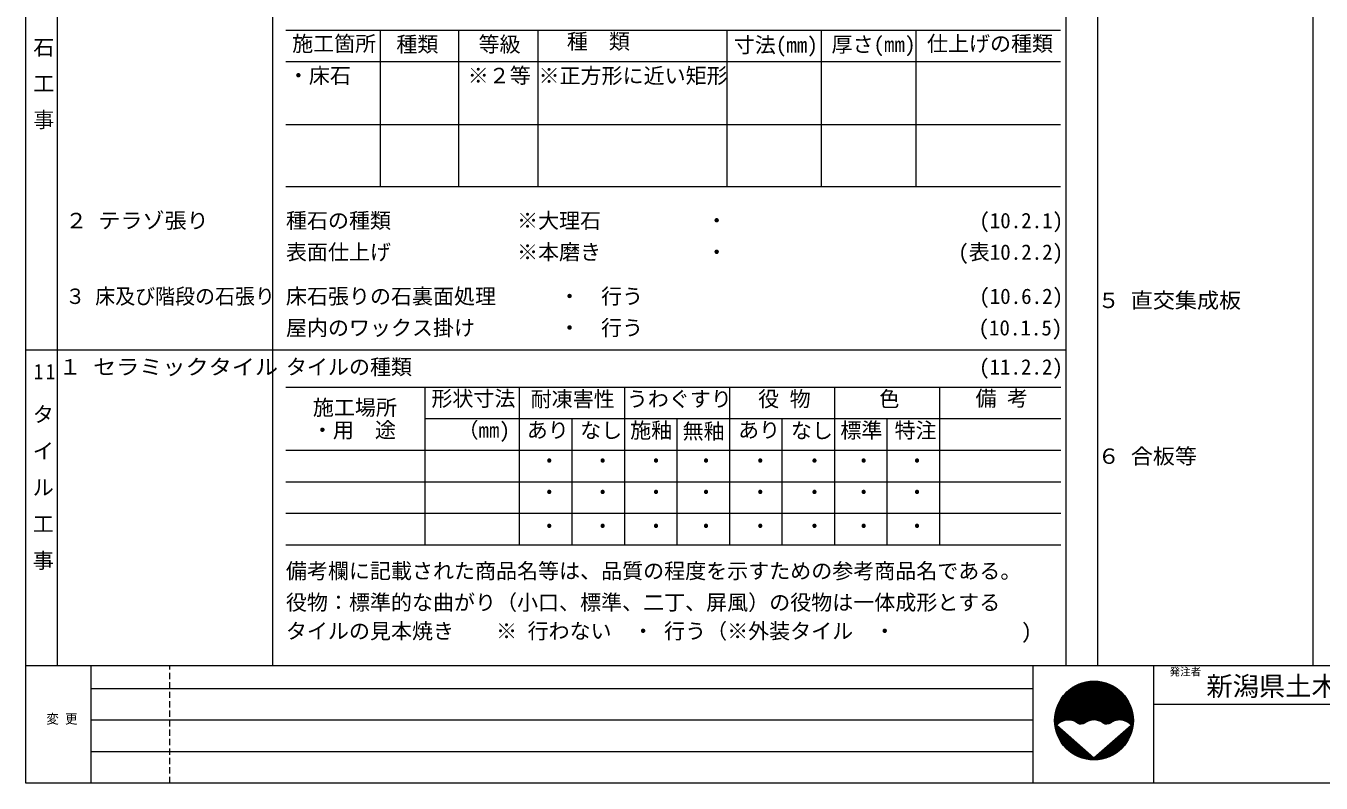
# Model space of a CAD drawing. Units: millimetres on the paper. Extents: x -395 to 397, y -284 to 286.
# Drawn here: x -394.6 to -148, y -283.7 to -139.5 of the extents above; entities that cross this region are included whole.
import ezdxf
from ezdxf.enums import TextEntityAlignment as Align

# ---------------------------------------------------------------- set-up
doc = ezdxf.new("R2010")
doc.units = ezdxf.units.MM
doc.linetypes.add('DASHED1', pattern=[1.8, 1.2, -0.6])
for name, color, linetype, lineweight in [('0-1', 4, 'Continuous', 9), ('0-2_文字', 7, 'Continuous', 9), ('0-F_ﾀｲﾄﾙ', 5, 'Continuous', 9)]:
    doc.layers.add(name, color=color, linetype=linetype, lineweight=lineweight)
doc.styles.add('@ＭＳ ゴシック', font='')
doc.styles.add('ＭＳ ゴシック', font='')
doc.styles.get('@ＭＳ ゴシック').set_extended_font_data('@MS Gothic')
doc.styles.get('ＭＳ ゴシック').set_extended_font_data('MS Gothic')

msp = doc.modelspace()

# ---------------------------------------------------------------- linework, layer by layer
at = {"layer": '0-1'}
for p, q in [((-388.631, -261.265), (-388.631, 286.235)), ((-347.631, -261.265), (-347.631, 286.235)), ((-190.631, 286.235), (-190.631, -261.265)), ((-149.631, 286.235), (-149.631, -261.265)), ((-345.131, -140.343), (-197.652, -140.343)), ((-327.131, -170.141), (-327.131, -140.343)), ((-312.196, -170.141), (-312.196, -140.343)), ((-297.131, -170.141), (-297.131, -140.343)), ((-261.131, -170.141), (-261.131, -140.343)), ((-243.131, -170.141), (-243.131, -140.343)), ((-225.131, -170.141), (-225.131, -140.343)), ((-345.131, -146.343), (-197.652, -146.343)), ((-345.131, -158.343), (-197.652, -158.343)), ((-345.131, -170.141), (-197.652, -170.141)), ((-394.631, -201.203), (-196.631, -201.203)), ((-345.131, -208.303), (-197.567, -208.303)), ((-318.631, -238.303), (-318.631, -208.303)), ((-300.631, -238.303), (-300.631, -208.303)), ((-280.631, -238.303), (-280.631, -208.303)), ((-260.631, -238.303), (-260.631, -208.303)), ((-240.631, -238.303), (-240.631, -208.303)), ((-220.631, -238.303), (-220.631, -208.303)), ((-318.63, -214.304), (-197.566, -214.304)), ((-290.631, -238.303), (-290.631, -214.303)), ((-270.631, -238.303), (-270.631, -214.303)), ((-250.631, -238.303), (-250.631, -214.303)), ((-230.631, -238.303), (-230.631, -214.303)), ((-345.131, -220.303), (-197.567, -220.303)), ((-345.131, -226.303), (-197.567, -226.303)), ((-345.131, -232.303), (-197.567, -232.303)), ((-345.131, -238.303), (-197.567, -238.303))]:
    msp.add_line(p, q, dxfattribs=at)
at = {"layer": '0-2_文字'}
msp.add_line((-196.631, 286.235), (-196.631, -261.265), dxfattribs=at)
at = {"layer": '0-F_ﾀｲﾄﾙ', "color": 7}
for p, q in [((-394.631, -283.681), (-394.631, 286.235)), ((-394.631, -261.265), (397.369, -261.265)), ((-394.631, -261.265), (397.369, -261.265)), ((-382.231, -283.681), (-382.231, -261.265)), ((-202.881, -283.681), (-202.881, -261.265)), ((-179.881, -283.681), (-179.881, -261.265)), ((-382.231, -265.665), (-202.881, -265.665)), ((-179.881, -268.665), (-3.131, -268.665)), ((-382.231, -271.665), (-202.881, -271.665)), ((-382.231, -277.665), (-202.881, -277.665)), ((397.369, -283.681), (-394.631, -283.681))]:
    msp.add_line(p, q, dxfattribs=at)
at = {"layer": '0-F_ﾀｲﾄﾙ', "color": 7, "linetype": 'DASHED1'}
msp.add_line((-367.231, -283.681), (-367.231, -261.265), dxfattribs=at)
at = {"layer": '0-F_ﾀｲﾄﾙ'}
for p, q in [((-198.781, -271.774), (-191.272, -264.265)), ((-198.779, -271.914), (-191.132, -264.266)), ((-198.779, -271.631), (-191.414, -264.266)), ((-198.775, -272.051), (-190.994, -264.27)), ((-198.775, -271.486), (-191.56, -264.27)), ((-198.769, -272.186), (-190.859, -264.277)), ((-198.768, -271.337), (-191.708, -264.277)), ((-198.76, -272.319), (-190.727, -264.285)), ((-198.758, -271.186), (-191.86, -264.287)), ((-198.749, -272.45), (-190.596, -264.296)), ((-198.745, -271.031), (-192.015, -264.301)), ((-198.736, -272.578), (-190.468, -264.309)), ((-198.727, -270.872), (-192.174, -264.318)), ((-198.721, -272.705), (-190.341, -264.324)), ((-198.706, -270.709), (-192.336, -264.34)), ((-198.705, -272.829), (-190.216, -264.341)), ((-198.686, -272.952), (-190.094, -264.36)), ((-198.68, -270.542), (-192.504, -264.365)), ((-198.65, -270.37), (-192.675, -264.396)), ((-198.614, -270.193), (-192.853, -264.432)), ((-198.572, -270.01), (-193.036, -264.473)), ((-198.524, -269.82), (-193.225, -264.522)), ((-198.468, -269.623), (-193.423, -264.577)), ((-198.403, -269.417), (-193.629, -264.642)), ((-198.328, -269.2), (-193.845, -264.717)), ((-198.241, -268.971), (-194.074, -264.805)), ((-198.138, -268.727), (-194.319, -264.908)), ((-198.014, -268.461), (-194.584, -265.032)), ((-197.862, -268.168), (-194.878, -265.184)), ((-197.679, -272.087), (-189.973, -264.38)), ((-197.666, -267.83), (-195.215, -265.38)), ((-197.387, -267.41), (-195.636, -265.659)), ((-197.381, -271.93), (-189.853, -264.402)), ((-197.144, -271.834), (-189.736, -264.426)), ((-196.938, -271.77), (-189.62, -264.451)), ((-196.753, -271.726), (-189.505, -264.478)), ((-196.582, -271.697), (-189.392, -264.507)), ((-196.422, -271.678), (-189.281, -264.537)), ((-196.272, -271.669), (-189.171, -264.568)), ((-196.129, -271.668), (-189.062, -264.601)), ((-195.993, -271.673), (-188.955, -264.635)), ((-195.862, -271.684), (-188.849, -264.67)), ((-195.737, -271.7), (-188.744, -264.707)), ((-195.616, -271.721), (-188.641, -264.745)), ((-195.5, -271.745), (-188.538, -264.784)), ((-195.387, -271.774), (-188.437, -264.825)), ((-195.278, -271.807), (-188.338, -264.866)), ((-195.173, -271.843), (-188.239, -264.909)), ((-195.071, -271.882), (-188.142, -264.953)), ((-194.972, -271.925), (-188.046, -264.999)), ((-194.875, -271.97), (-187.95, -265.045)), ((-194.782, -272.018), (-187.856, -265.092)), ((-194.692, -272.069), (-187.764, -265.141)), ((-194.604, -272.122), (-187.672, -265.19)), ((-194.519, -272.179), (-187.581, -265.241)), ((-194.432, -272.234), (-187.491, -265.293)), ((-194.34, -272.283), (-187.403, -265.345)), ((-194.242, -272.326), (-187.315, -265.399)), ((-194.137, -272.363), (-187.228, -265.454)), ((-194.025, -272.393), (-187.143, -265.51)), ((-193.905, -272.413), (-187.058, -265.567)), ((-193.774, -272.424), (-186.974, -265.624)), ((-193.63, -272.422), (-186.892, -265.683)), ((-193.468, -272.401), (-186.81, -265.743)), ((-193.277, -272.351), (-186.729, -265.804)), ((-193.017, -272.233), (-186.65, -265.865)), ((-192.652, -272.009), (-186.571, -265.928)), ((-192.386, -271.884), (-186.493, -265.992)), ((-192.164, -271.804), (-186.416, -266.056)), ((-191.968, -271.749), (-186.34, -266.122)), ((-191.789, -271.712), (-186.266, -266.188)), ((-191.623, -271.688), (-186.192, -266.256)), ((-196.729, -266.611), (-196.435, -266.317)), ((-191.468, -271.674), (-186.119, -266.324)), ((-191.321, -271.668), (-186.046, -266.393)), ((-191.181, -271.669), (-185.975, -266.464)), ((-191.047, -271.677), (-185.905, -266.535)), ((-190.919, -271.69), (-185.836, -266.607)), ((-190.795, -271.708), (-185.767, -266.68)), ((-190.676, -271.731), (-185.7, -266.754)), ((-190.562, -271.757), (-185.634, -266.829)), ((-190.451, -271.788), (-185.568, -266.905)), ((-190.343, -271.822), (-185.504, -266.982)), ((-190.239, -271.859), (-185.44, -267.06)), ((-190.138, -271.9), (-185.377, -267.139)), ((-190.041, -271.943), (-185.316, -267.218)), ((-189.946, -271.99), (-185.255, -267.299)), ((-189.854, -272.039), (-185.195, -267.381)), ((-189.764, -272.091), (-185.137, -267.464)), ((-189.678, -272.146), (-185.079, -267.547)), ((-189.593, -272.203), (-185.022, -267.632)), ((-189.504, -272.255), (-184.966, -267.718)), ((-189.41, -272.302), (-184.912, -267.804)), ((-189.309, -272.343), (-184.858, -267.892)), ((-189.201, -272.377), (-184.805, -267.981)), ((-189.086, -272.403), (-184.754, -268.071)), ((-188.961, -272.419), (-184.703, -268.161)), ((-188.825, -272.425), (-184.654, -268.253)), ((-188.675, -272.416), (-184.605, -268.346)), ((-188.502, -272.385), (-184.558, -268.44)), ((-188.291, -272.315), (-184.512, -268.536)), ((-187.957, -272.122), (-184.466, -268.632)), ((-187.642, -271.949), (-184.422, -268.729)), ((-187.398, -271.847), (-184.38, -268.828)), ((-187.189, -271.779), (-184.338, -268.928)), ((-187.001, -271.732), (-184.298, -269.029)), ((-186.828, -271.7), (-184.258, -269.131)), ((-186.667, -271.681), (-184.22, -269.234)), ((-186.515, -271.67), (-184.184, -269.339)), ((-186.371, -271.668), (-184.148, -269.445)), ((-186.234, -271.672), (-184.114, -269.553)), ((-186.102, -271.682), (-184.082, -269.661)), ((-185.976, -271.697), (-184.05, -269.771)), ((-185.855, -271.717), (-184.021, -269.883)), ((-185.737, -271.741), (-183.992, -269.996)), ((-185.624, -271.77), (-183.965, -270.111)), ((-185.515, -271.802), (-183.94, -270.227)), ((-185.409, -271.837), (-183.916, -270.345)), ((-185.306, -271.876), (-183.894, -270.464)), ((-185.207, -271.918), (-183.874, -270.585)), ((-185.11, -271.963), (-183.855, -270.708)), ((-185.017, -272.01), (-183.839, -270.833)), ((-184.926, -272.061), (-183.824, -270.959)), ((-184.837, -272.114), (-183.811, -271.088)), ((-184.752, -272.17), (-183.801, -271.219)), ((-198.666, -273.073), (-198.318, -272.725)), ((-198.644, -273.192), (-198.242, -272.791)), ((-198.62, -273.31), (-198.167, -272.857)), ((-198.594, -273.426), (-198.091, -272.923)), ((-198.567, -273.54), (-198.015, -272.988)), ((-198.539, -273.653), (-197.94, -273.054)), ((-198.509, -273.765), (-197.864, -273.12)), ((-198.478, -273.875), (-197.788, -273.186)), ((-198.445, -273.984), (-197.713, -273.251)), ((-198.411, -274.091), (-197.637, -273.317)), ((-198.375, -274.197), (-197.561, -273.383)), ((-198.339, -274.302), (-197.486, -273.449)), ((-198.301, -274.405), (-197.41, -273.515)), ((-198.261, -274.507), (-197.334, -273.58)), ((-198.221, -274.608), (-197.259, -273.646)), ((-198.179, -274.708), (-197.183, -273.712)), ((-190.844, -279.252), (-184.809, -273.217)), ((-190.692, -279.242), (-183.804, -272.353)), ((-190.537, -279.228), (-183.818, -272.508)), ((-190.378, -279.211), (-183.835, -272.667)), ((-190.215, -279.189), (-183.857, -272.83)), ((-190.048, -279.163), (-183.883, -272.998)), ((-189.876, -279.132), (-183.913, -273.17)), ((-189.698, -279.096), (-183.949, -273.347)), ((-189.515, -279.054), (-183.991, -273.531)), ((-184.669, -272.228), (-183.792, -271.352)), ((-184.588, -272.289), (-183.786, -271.487)), ((-184.51, -272.352), (-183.782, -271.624)), ((-184.434, -272.418), (-183.781, -271.764)), ((-184.361, -272.486), (-183.782, -271.907)), ((-184.29, -272.557), (-183.786, -272.053)), ((-184.222, -272.63), (-183.793, -272.201)), ((-198.136, -274.806), (-197.108, -273.778)), ((-198.092, -274.904), (-197.032, -273.843)), ((-198.047, -275), (-196.956, -273.909)), ((-198.001, -275.095), (-196.881, -273.975)), ((-197.953, -275.189), (-196.805, -274.041)), ((-197.905, -275.282), (-196.729, -274.107)), ((-197.855, -275.374), (-196.654, -274.172)), ((-197.805, -275.465), (-196.578, -274.238)), ((-197.753, -275.554), (-196.502, -274.304)), ((-197.7, -275.643), (-196.427, -274.37)), ((-197.646, -275.731), (-196.351, -274.435)), ((-197.592, -275.817), (-196.276, -274.501)), ((-197.536, -275.903), (-196.2, -274.567)), ((-197.479, -275.988), (-196.124, -274.633)), ((-197.421, -276.071), (-196.049, -274.699)), ((-197.362, -276.154), (-195.973, -274.764)), ((-197.303, -276.235), (-195.897, -274.83)), ((-197.242, -276.316), (-195.822, -274.896)), ((-197.18, -276.396), (-195.746, -274.962)), ((-197.118, -276.475), (-195.67, -275.028)), ((-197.054, -276.552), (-195.595, -275.093)), ((-196.989, -276.629), (-195.519, -275.159)), ((-196.924, -276.705), (-195.443, -275.225)), ((-196.857, -276.78), (-195.368, -275.291)), ((-196.79, -276.854), (-195.292, -275.356)), ((-196.721, -276.927), (-195.217, -275.422)), ((-196.652, -276.999), (-195.141, -275.488)), ((-196.582, -277.07), (-195.065, -275.554)), ((-196.511, -277.141), (-194.99, -275.62)), ((-196.438, -277.21), (-194.914, -275.685)), ((-196.365, -277.278), (-194.838, -275.751)), ((-196.291, -277.346), (-194.763, -275.817)), ((-196.216, -277.412), (-194.687, -275.883)), ((-196.14, -277.477), (-194.611, -275.948)), ((-196.064, -277.542), (-194.536, -276.014)), ((-195.986, -277.606), (-194.46, -276.08)), ((-195.907, -277.668), (-194.384, -276.146)), ((-191.281, -279.265), (-188.064, -276.047)), ((-191.138, -279.264), (-186.979, -275.104)), ((-190.993, -279.259), (-185.894, -274.161)), ((-189.325, -279.005), (-184.04, -273.721)), ((-189.127, -278.949), (-184.096, -273.919)), ((-188.92, -278.884), (-184.162, -274.125)), ((-188.703, -278.808), (-184.237, -274.343)), ((-188.473, -278.72), (-184.326, -274.572)), ((-188.227, -278.615), (-184.43, -274.818)), ((-187.961, -278.49), (-184.555, -275.085)), ((-187.665, -278.336), (-184.709, -275.38)), ((-187.325, -278.137), (-184.909, -275.721)), ((-186.897, -277.85), (-185.195, -276.149)), ((-195.827, -277.73), (-194.309, -276.212)), ((-195.746, -277.79), (-194.233, -276.277)), ((-195.665, -277.85), (-194.158, -276.343)), ((-195.582, -277.909), (-194.082, -276.409)), ((-195.498, -277.967), (-194.006, -276.475)), ((-195.414, -278.023), (-193.931, -276.54)), ((-195.328, -278.079), (-193.855, -276.606)), ((-195.241, -278.134), (-193.779, -276.672)), ((-195.154, -278.188), (-193.704, -276.738)), ((-195.065, -278.24), (-193.628, -276.804)), ((-194.975, -278.292), (-193.552, -276.869)), ((-194.884, -278.343), (-193.477, -276.935)), ((-194.792, -278.392), (-193.401, -277.001)), ((-194.699, -278.441), (-193.326, -277.067)), ((-194.605, -278.488), (-193.25, -277.132)), ((-194.51, -278.534), (-193.174, -277.198)), ((-194.414, -278.579), (-193.099, -277.264)), ((-194.316, -278.623), (-193.023, -277.33)), ((-194.218, -278.666), (-192.947, -277.396)), ((-194.118, -278.708), (-192.872, -277.461)), ((-194.017, -278.748), (-192.796, -277.527)), ((-193.915, -278.787), (-192.72, -277.593)), ((-193.811, -278.825), (-192.645, -277.659)), ((-193.706, -278.862), (-192.569, -277.724)), ((-193.6, -278.897), (-192.493, -277.79)), ((-193.493, -278.931), (-192.418, -277.856)), ((-193.384, -278.964), (-192.342, -277.922)), ((-193.274, -278.995), (-192.267, -277.988)), ((-193.163, -279.025), (-192.191, -278.053)), ((-193.05, -279.053), (-192.115, -278.119)), ((-192.935, -279.08), (-192.04, -278.185)), ((-192.819, -279.106), (-191.964, -278.251)), ((-192.701, -279.129), (-191.888, -278.316)), ((-192.582, -279.151), (-191.813, -278.382)), ((-192.461, -279.172), (-191.737, -278.448)), ((-192.338, -279.19), (-191.661, -278.514)), ((-192.213, -279.207), (-191.586, -278.58)), ((-192.086, -279.222), (-191.51, -278.645)), ((-191.559, -279.26), (-190.233, -277.934)), ((-191.421, -279.264), (-189.148, -276.991)), ((-191.958, -279.234), (-191.434, -278.711)), ((-191.827, -279.245), (-191.359, -278.777)), ((-191.694, -279.254), (-191.283, -278.843))]:
    msp.add_line(p, q, dxfattribs=at)
msp.add_lwpolyline([(-198.378, -272.673), (-191.281, -278.845), (-184.183, -272.673)], dxfattribs=at)
msp.add_circle((-191.281, -271.765), 7.5, dxfattribs=at)
for centre, radius, start, end in [((-196.171, -274.592), 2.925, 54.9904, 138.98872), ((-193.726, -271.023), 1.403, 236.8522, 305.66466), ((-191.281, -274.592), 2.925, 54.9904, 123.80286), ((-188.836, -271.023), 1.403, 236.8522, 305.66466), ((-186.391, -274.592), 2.925, 41.01126, 123.80286)]:
    msp.add_arc(centre, radius, start, end, dxfattribs=at)

# ---------------------------------------------------------------- texts
at = {"layer": '0-2_文字', "style": 'ＭＳ ゴシック'}
for s, p in [('施工箇所', (-343.94, -145.268)), ('種類', (-324.1, -145.381)), ('等級', (-308.455, -145.381)), ('  種\u3000類', (-295.631, -144.843)), ('寸法(mm)', (-259.854, -145.502)), (' 厚さ(㎜)', (-243.251, -145.414)), ('\u3000仕上げの種類', (-227.088, -145.255)), ('・床石', (-344.755, -151.333)), ('※２等', (-310.505, -151.333)), ('※正方形に近い矩形', (-297.033, -151.369)), ('種石の種類\u3000\u3000\u3000\u3000\u3000\u3000※大理石\u3000\u3000\u3000\u3000\u3000・\u3000\u3000\u3000\u3000\u3000\u3000 \u3000\u3000 \u3000\u3000\u3000(10.2.1)', (-345.131, -178.943)), ('表面仕上げ\u3000\u3000\u3000\u3000\u3000\u3000※本磨き\u3000\u3000\u3000\u3000\u3000・\u3000\u3000\u3000 \u3000\u3000\u3000\u3000\u3000\u3000 \u3000(表10.2.2)', (-345.131, -184.943)), ('床石張りの石裏面処理\u3000\u3000\u3000・\u3000行う\u3000\u3000\u3000\u3000\u3000\u3000\u3000\u3000\u3000\u3000\u3000\u3000\u3000\u3000    (10.6.2)', (-345.131, -193.355)), ('屋内のワックス掛け\u3000\u3000\u3000\u3000・\u3000行う                                (10.1.5)', (-345.131, -199.355)), ('タイルの種類\u3000\u3000\u3000\u3000\u3000         \u3000\u3000\u3000\u3000\u3000\u3000\u3000\u3000\u3000\u3000\u3000\u3000\u3000\u3000\u3000\u3000 \u3000(11.2.2)', (-345.131, -206.803)), ('形状寸法', (-317.436, -212.815)), ('耐凍害性', (-298.53, -212.924)), ('うわぐすり', (-280.23, -212.902)), ('役 物', (-255.22, -212.902)), ('備 考', (-213.834, -212.794)), ('施工場所', (-339.999, -214.531)), ('  （㎜)', (-316.453, -218.832)), ('・用\u3000途', (-340.185, -218.815)), ('あり', (-299.262, -218.832)), ('なし', (-289.105, -218.872)), ('施釉', (-279.585, -218.872)), ('無釉', (-269.603, -219.044)), ('あり', (-259.031, -218.803)), (' なし', (-250.986, -218.919)), ('標準', (-239.569, -218.872)), ('特注', (-229.242, -218.872)), ('備考欄に記載された商品名等は、品質の程度を示すための参考商品名である。', (-345.131, -245.634)), ('役物：標準的な曲がり（小口、標準、二丁、屏風）の役物は一体成形とする', (-345.131, -251.634)), ('タイルの見本焼き\u3000\u3000※ 行わない\u3000・ 行う（※外装タイル\u3000・\u3000\u3000\u3000\u3000\u3000\u3000)', (-345.131, -257.085))]:
    msp.add_text(s, height=2.933, dxfattribs=at).set_placement(p, align=Align.BOTTOM_LEFT)
for s, width, p in [('２ テラゾ張り', 1.05, (-387.131, -178.943)), ('３ 床及び階段の石張り', 0.95, (-387.131, -193.355)), ('５ 直交集成板', 1.05, (-190.574, -194.136)), ('１ セラミックタイル', 1.1, (-388.43, -206.803)), ('色', 0.95, (-232.147, -212.902)), ('・', 0.95, (-296.897, -224.68)), ('・', 0.95, (-286.732, -224.68)), ('・', 0.95, (-276.567, -224.68)), ('・', 0.95, (-267.047, -224.68)), ('・', 0.95, (-256.72, -224.68)), ('・', 0.95, (-246.394, -224.68)), ('・', 0.95, (-237.035, -224.68)), ('・', 0.95, (-226.87, -224.68)), ('６ 合板等', 1.05, (-190.574, -223.795)), ('・', 0.95, (-296.897, -230.65)), ('・', 0.95, (-286.732, -230.65)), ('・', 0.95, (-276.567, -230.65)), ('・', 0.95, (-267.047, -230.65)), ('・', 0.95, (-256.72, -230.65)), ('・', 0.95, (-246.394, -230.65)), ('・', 0.95, (-237.035, -230.65)), ('・', 0.95, (-226.87, -230.65)), ('・', 0.95, (-296.897, -237.105)), ('・', 0.95, (-286.732, -237.105)), ('・', 0.95, (-276.567, -237.105)), ('・', 0.95, (-267.047, -237.105)), ('・', 0.95, (-256.72, -237.105)), ('・', 0.95, (-246.394, -237.105)), ('・', 0.95, (-237.035, -237.105)), ('・', 0.95, (-226.87, -237.105))]:
    msp.add_text(s, height=2.933, dxfattribs=dict(at, width=width)).set_placement(p, align=Align.BOTTOM_LEFT)
at = {"layer": '0-2_文字', "char_height": 2.933, "attachment_point": 7, "rotation": 270, "style": '@ＭＳ ゴシック'}
for s, insert in [('\\T1.15;\u3000石\\~工\\~事', (-393.131, -136.968)), ('\\T1.16;\u3000タ\\~イ\\~ル\\~工\\~事', (-393.131, -206.803))]:
    msp.add_mtext(s, dxfattribs=dict(at, insert=insert))
at = {"layer": '0-2_文字', "insert": (-393.131, -206.803), "char_height": 2.933, "attachment_point": 7, "style": 'ＭＳ ゴシック'}
msp.add_mtext('\\T1.28;\\W0.9;11', dxfattribs=at)
at = {"layer": '0-F_ﾀｲﾄﾙ', "color": 7, "style": 'ＭＳ ゴシック'}
for s, height, p in [('発注者', 1.466, (-176.881, -263.665)), ('新潟県土木部都市局営繕課', 3.666, (-169.881, -268.165))]:
    msp.add_text(s, height=height, dxfattribs=at).set_placement(p, align=Align.BOTTOM_LEFT)
at = {"layer": '0-F_ﾀｲﾄﾙ', "color": 7, "style": 'ＭＳ ゴシック', "width": 0.95}
msp.add_text('変 更', height=1.833, dxfattribs=at).set_placement((-390.731, -272.915), align=Align.BOTTOM_LEFT)

doc.saveas('drawing.dxf')
